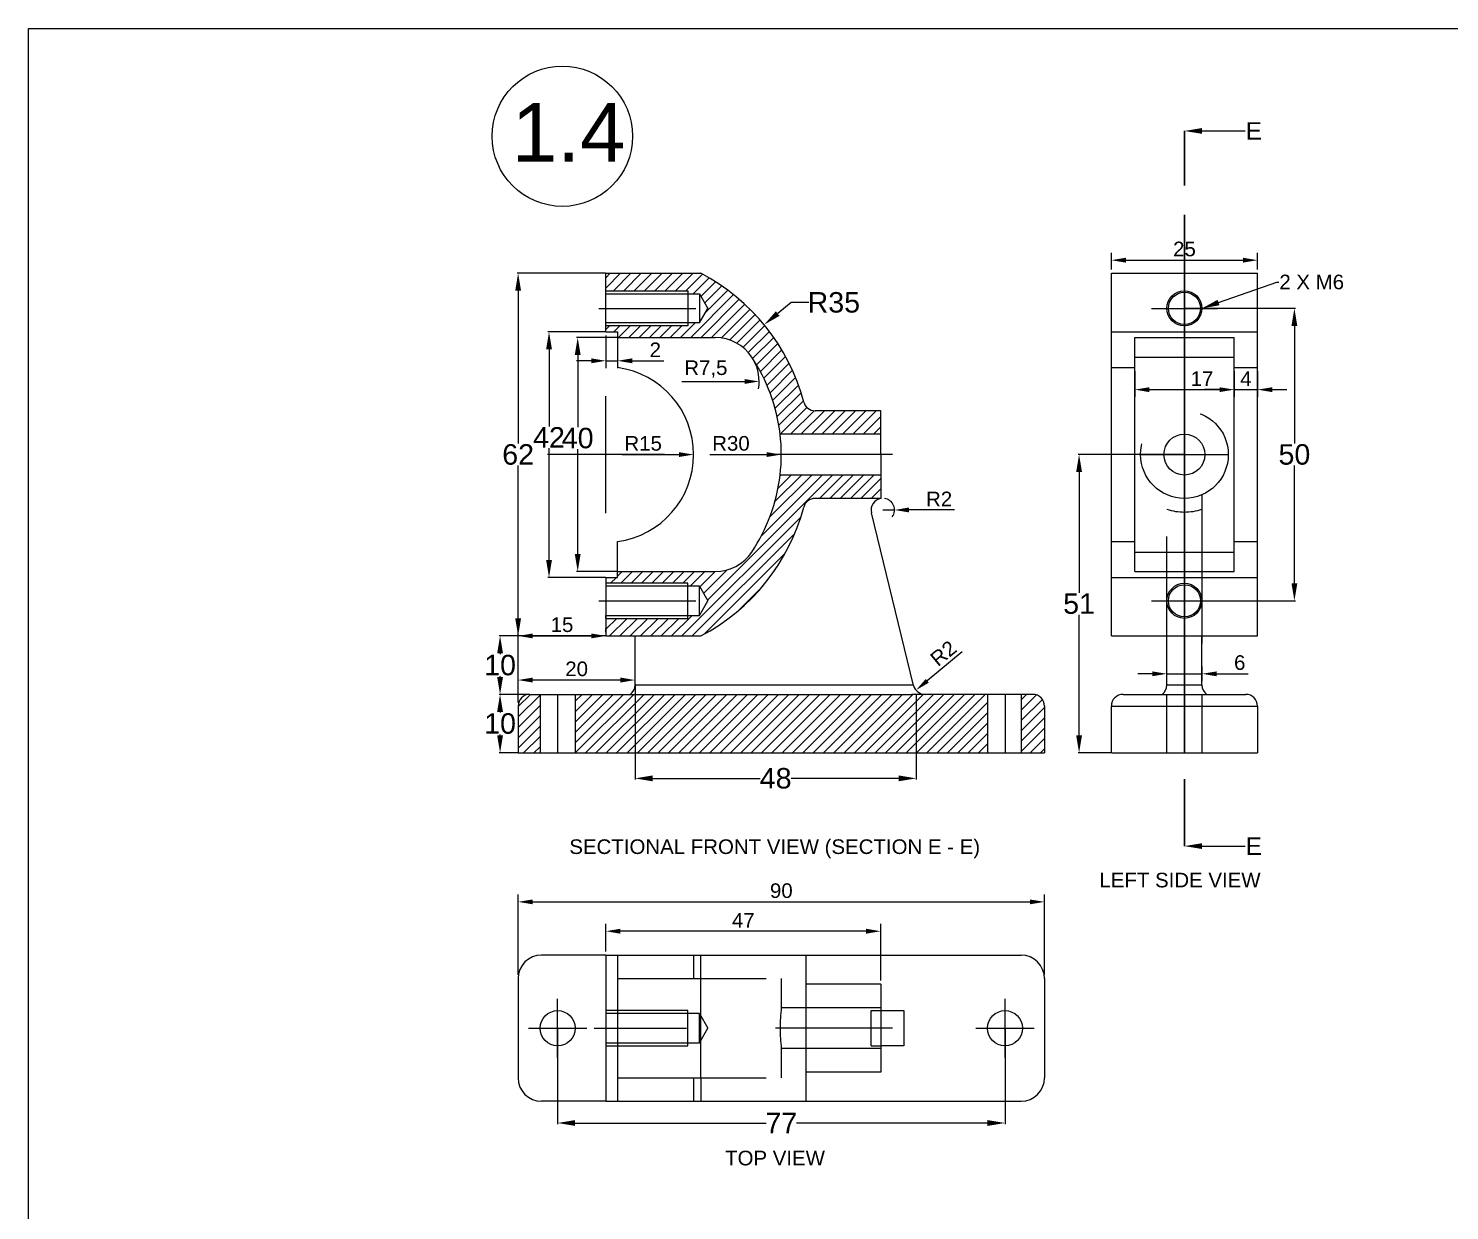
# Model space of a CAD drawing. Header units: inches. Extents: x 0 to 2841, y -1 to 568.
# Drawn here: x 579.6 to 822.6, y 202.1 to 404.2 of the extents above; entities that cross this region are included whole.
import ezdxf
from ezdxf import colors
from ezdxf.entities.mleader import LeaderData, LeaderLine
from ezdxf.math import Vec2, Vec3

# ---------------------------------------------------------------- set-up
doc = ezdxf.new("R2010")
doc.units = ezdxf.units.IN
doc.header["$LTSCALE"] = 8
doc.header["$MEASUREMENT"] = 0
for name, pattern in [('CENTER2', [28.575, 19.05, -3.175, 3.175, -3.175]), ('CENTERX2', [4, 2.5, -0.5, 0.5, -0.5]), ('HIDDEN2', [4.7625, 3.175, -1.5875])]:
    doc.linetypes.add(name, pattern=pattern)
doc.styles.get("Standard").update_dxf_attribs({"font": 'arial.ttf'})
doc.dimstyles.new('ISO-25', dxfattribs={"dimtxt": 2.5, "dimasz": 2.5, "dimexe": 1.25, "dimexo": 0.625, "dimtad": 1, "dimtxsty": 'Standard', "dimcen": 2.5, "dimclrd": 3, "dimclre": 3, "dimclrt": 3, "dimadec": 0, "dimazin": 0, "dimtfac": 1, "dimtmove": 0, "dimatfit": 3, "dimfxl": 1, "dimarcsym": 0})
doc.dimstyles.get("Standard").update_dxf_attribs({"dimtxt": 3.5, "dimasz": 3, "dimexe": 0.18, "dimexo": 0.0625, "dimgap": 0.09, "dimtad": 0, "dimtih": 1, "dimtoh": 1, "dimdec": 0, "dimzin": 0, "dimdsep": 46, "dimtxsty": 'Standard', "dimcen": 0.09, "dimclrd": 3, "dimclre": 3, "dimclrt": 3, "dimadec": 0, "dimazin": 0, "dimtfac": 1, "dimtdec": 0, "dimtofl": 0, "dimtmove": 0, "dimatfit": 3, "dimfxl": 1, "dimtolj": 1, "dimtzin": 0, "dimarcsym": 0})

# ---------------------------------------------------------------- blocks, each defined once
blk = doc.blocks.new('*D78')
at = {"color": 3, "lineweight": -2, "transparency": 16777216}
for p, q in [((663.36, 288.97), (663.36, 294.05)), ((683.36, 292.59), (683.36, 294.05)), ((680.86, 292.8), (665.86, 292.8))]:
    blk.add_line(p, q, dxfattribs=at)
at = {"color": 3, "transparency": 16777216}
for points in [[(665.86, 293.22), (665.86, 292.38), (663.36, 292.8)], [(680.86, 293.22), (680.86, 292.38), (683.36, 292.8)]]:
    blk.add_solid(points, dxfattribs=at)
at = {"layer": 'Defpoints', "color": 0, "transparency": 16777216}
for p in [(663.36, 292.8), (683.36, 291.96), (663.36, 288.35)]:
    blk.add_point(p, dxfattribs=at)
at = {"color": 3, "transparency": 16777216, "insert": (673.36, 294.7), "char_height": 2.5, "attachment_point": 5}
blk.add_mtext('20', dxfattribs=at)
blk = doc.blocks.new('*D79')
at = {"color": 3, "lineweight": -2, "transparency": 16777216}
for p, q in [((663.36, 288.97), (663.36, 301.6)), ((678.36, 300.97), (678.36, 301.6)), ((665.86, 300.35), (675.86, 300.35))]:
    blk.add_line(p, q, dxfattribs=at)
at = {"color": 3, "transparency": 16777216}
for points in [[(665.86, 300.76), (665.86, 299.93), (663.36, 300.35)], [(675.86, 300.76), (675.86, 299.93), (678.36, 300.35)]]:
    blk.add_solid(points, dxfattribs=at)
at = {"layer": 'Defpoints', "color": 0, "transparency": 16777216}
for p in [(678.36, 300.35), (678.36, 300.35), (663.36, 288.35)]:
    blk.add_point(p, dxfattribs=at)
at = {"color": 3, "transparency": 16777216, "insert": (670.86, 302.25), "char_height": 2.5, "attachment_point": 5}
blk.add_mtext('15', dxfattribs=at)
blk = doc.blocks.new('*D80')
at = {"color": 3, "lineweight": -2, "transparency": 16777216}
blk.add_line((739.29, 297.61), (733.32, 292.67), dxfattribs=at)
at = {"color": 3, "transparency": 16777216}
blk.add_solid([(733.05, 292.99), (733.58, 292.35), (731.39, 291.07)], dxfattribs=at)
at = {"layer": 'Defpoints', "color": 0, "transparency": 16777216}
for p in [(732.93, 292.35), (731.39, 291.07)]:
    blk.add_point(p, dxfattribs=at)
at = {"color": 3, "transparency": 16777216, "insert": (736.07, 297.38), "char_height": 2.5, "attachment_point": 5, "rotation": 39.5777}
blk.add_mtext('R2', dxfattribs=at)
blk = doc.blocks.new('*D81')
at = {"color": 3, "linetype": 'CENTERX2', "lineweight": -2, "transparency": 16777216}
blk.add_line((681.12, 331.35), (690.86, 331.35), dxfattribs=at)
at = {"color": 3, "linetype": 'CENTERX2', "transparency": 16777216}
blk.add_solid([(690.86, 331.76), (690.86, 330.93), (693.36, 331.35)], dxfattribs=at)
at = {"layer": 'Defpoints', "color": 0, "linetype": 'CENTERX2', "transparency": 16777216}
for p in [(678.36, 331.35), (693.36, 331.35)]:
    blk.add_point(p, dxfattribs=at)
at = {"color": 3, "linetype": 'CENTERX2', "transparency": 16777216, "insert": (684.74, 333.25), "char_height": 2.5, "attachment_point": 5}
blk.add_mtext('R15', dxfattribs=at)
blk = doc.blocks.new('*D82')
at = {"color": 3, "linetype": 'CENTERX2', "lineweight": -2, "transparency": 16777216}
blk.add_line((696.15, 331.35), (705.86, 331.35), dxfattribs=at)
at = {"color": 3, "linetype": 'CENTERX2', "transparency": 16777216}
blk.add_solid([(705.86, 331.76), (705.86, 330.93), (708.36, 331.35)], dxfattribs=at)
at = {"layer": 'Defpoints', "color": 0, "linetype": 'CENTERX2', "transparency": 16777216}
for p in [(678.36, 331.35), (708.36, 331.35)]:
    blk.add_point(p, dxfattribs=at)
at = {"color": 3, "linetype": 'CENTERX2', "transparency": 16777216, "insert": (699.75, 333.25), "char_height": 2.5, "attachment_point": 5}
blk.add_mtext('R30', dxfattribs=at)
blk = doc.blocks.new('*D83')
at = {"color": 3, "lineweight": -2, "transparency": 16777216}
blk.add_line((691.36, 343.85), (702.07, 343.85), dxfattribs=at)
blk.add_arc((697.07, 343.85), 7.5, 350.4507, 28.9743, dxfattribs=at)
at = {"color": 3, "transparency": 16777216}
blk.add_solid([(702.07, 344.26), (702.07, 343.43), (704.57, 343.85)], dxfattribs=at)
at = {"layer": 'Defpoints', "color": 0, "transparency": 16777216}
for p in [(697.07, 343.85), (704.57, 343.85)]:
    blk.add_point(p, dxfattribs=at)
at = {"color": 3, "transparency": 16777216, "insert": (695.46, 345.97), "char_height": 2.5, "attachment_point": 5}
blk.add_mtext('R7,5', dxfattribs=at)
blk = doc.blocks.new('*D84')
at = {"color": 3, "lineweight": -2, "transparency": 16777216}
for p, q in [((678.36, 351.72), (678.36, 346.13)), ((680.36, 351.72), (680.36, 346.13)), ((675.86, 347.38), (673.36, 347.38)), ((678.36, 347.38), (680.36, 347.38)), ((682.86, 347.38), (688.27, 347.38))]:
    blk.add_line(p, q, dxfattribs=at)
at = {"color": 3, "transparency": 16777216}
for points in [[(675.86, 347.8), (675.86, 346.96), (678.36, 347.38)], [(682.86, 347.8), (682.86, 346.96), (680.36, 347.38)]]:
    blk.add_solid(points, dxfattribs=at)
at = {"layer": 'Defpoints', "color": 0, "transparency": 16777216}
for p in [(678.36, 352.35), (680.36, 352.35), (680.36, 347.38)]:
    blk.add_point(p, dxfattribs=at)
at = {"color": 3, "transparency": 16777216, "insert": (686.81, 349.26), "char_height": 2.5, "attachment_point": 5}
blk.add_mtext('2', dxfattribs=at)
blk = doc.blocks.new('*D85')
at = {"color": 3, "lineweight": -2, "transparency": 16777216}
for p, q in [((725.71, 321.88), (727.71, 321.88)), ((737.97, 321.88), (730.21, 321.88))]:
    blk.add_line(p, q, dxfattribs=at)
blk.add_arc((725.71, 321.88), 2, 324.1714, 82.001, dxfattribs=at)
at = {"color": 3, "transparency": 16777216}
blk.add_solid([(730.21, 322.3), (730.21, 321.46), (727.71, 321.88)], dxfattribs=at)
at = {"layer": 'Defpoints', "color": 0, "transparency": 16777216}
for p in [(725.71, 321.88), (727.71, 321.88)]:
    blk.add_point(p, dxfattribs=at)
at = {"color": 3, "transparency": 16777216, "insert": (735.34, 323.76), "char_height": 2.5, "attachment_point": 5}
blk.add_mtext('R2', dxfattribs=at)
blk = doc.blocks.new('*D86')
at = {"color": 3, "lineweight": -2, "transparency": 16777216}
for p, q in [((678.36, 246.41), (678.36, 251.11)), ((725.36, 241.41), (725.36, 251.11)), ((722.86, 249.86), (680.86, 249.86))]:
    blk.add_line(p, q, dxfattribs=at)
at = {"color": 3, "transparency": 16777216}
for points in [[(680.86, 250.28), (680.86, 249.44), (678.36, 249.86)], [(722.86, 250.28), (722.86, 249.44), (725.36, 249.86)]]:
    blk.add_solid(points, dxfattribs=at)
at = {"layer": 'Defpoints', "color": 0, "transparency": 16777216}
for p in [(678.36, 249.86), (678.36, 245.78), (725.36, 240.78)]:
    blk.add_point(p, dxfattribs=at)
at = {"color": 3, "transparency": 16777216, "insert": (701.86, 251.73), "char_height": 2.5, "attachment_point": 5}
blk.add_mtext('47', dxfattribs=at)
blk = doc.blocks.new('*D87')
at = {"color": 3, "lineweight": -2, "transparency": 16777216}
for p, q in [((663.36, 242.41), (663.36, 256.13)), ((753.36, 242.41), (753.36, 256.13)), ((665.86, 254.88), (750.86, 254.88))]:
    blk.add_line(p, q, dxfattribs=at)
at = {"color": 3, "transparency": 16777216}
for points in [[(665.86, 255.29), (665.86, 254.46), (663.36, 254.88)], [(750.86, 255.29), (750.86, 254.46), (753.36, 254.88)]]:
    blk.add_solid(points, dxfattribs=at)
at = {"layer": 'Defpoints', "color": 0, "transparency": 16777216}
for p in [(753.36, 254.88), (663.36, 241.78), (753.36, 241.78)]:
    blk.add_point(p, dxfattribs=at)
at = {"color": 3, "transparency": 16777216, "insert": (708.36, 256.78), "char_height": 2.5, "attachment_point": 5}
blk.add_mtext('90', dxfattribs=at)
blk = doc.blocks.new('*D88')
at = {"color": 3, "lineweight": -2, "transparency": 16777216}
for p, q in [((764.79, 362.97), (764.79, 365.83)), ((767.29, 364.58), (787.29, 364.58)), ((789.79, 362.97), (789.79, 365.83))]:
    blk.add_line(p, q, dxfattribs=at)
at = {"color": 3, "transparency": 16777216}
for points in [[(767.29, 365), (767.29, 364.16), (764.79, 364.58)], [(787.29, 365), (787.29, 364.16), (789.79, 364.58)]]:
    blk.add_solid(points, dxfattribs=at)
at = {"layer": 'Defpoints', "color": 0, "transparency": 16777216}
for p in [(789.79, 364.58), (764.79, 362.35), (789.79, 362.35)]:
    blk.add_point(p, dxfattribs=at)
at = {"color": 3, "transparency": 16777216, "insert": (777.29, 366.48), "char_height": 2.5, "attachment_point": 5}
blk.add_mtext('25', dxfattribs=at)
blk = doc.blocks.new('*D89')
at = {"color": 3, "lineweight": -2, "transparency": 16777216}
for p, q in [((774.29, 292.59), (774.29, 295.12)), ((780.29, 292.59), (780.29, 295.12)), ((771.79, 293.87), (769.29, 293.87)), ((774.29, 293.87), (780.29, 293.87)), ((782.79, 293.87), (788.19, 293.87))]:
    blk.add_line(p, q, dxfattribs=at)
at = {"color": 3, "transparency": 16777216}
for points in [[(771.79, 294.28), (771.79, 293.45), (774.29, 293.87)], [(782.79, 294.28), (782.79, 293.45), (780.29, 293.87)]]:
    blk.add_solid(points, dxfattribs=at)
at = {"layer": 'Defpoints', "color": 0, "transparency": 16777216}
for p in [(774.29, 291.96), (780.29, 293.87), (780.29, 291.96)]:
    blk.add_point(p, dxfattribs=at)
at = {"color": 3, "transparency": 16777216, "insert": (786.74, 295.77), "char_height": 2.5, "attachment_point": 5}
blk.add_mtext('6', dxfattribs=at)
blk = doc.blocks.new('*D76')
at = {"color": 3, "lineweight": -2, "transparency": 16777216}
for p, q in [((768.79, 345.59), (768.79, 341.2)), ((785.79, 343.07), (785.79, 343.7)), ((771.29, 342.45), (783.29, 342.45))]:
    blk.add_line(p, q, dxfattribs=at)
at = {"color": 3, "transparency": 16777216}
for points in [[(771.29, 342.86), (771.29, 342.03), (768.79, 342.45)], [(783.29, 342.86), (783.29, 342.03), (785.79, 342.45)]]:
    blk.add_solid(points, dxfattribs=at)
at = {"layer": 'Defpoints', "color": 0, "transparency": 16777216}
for p in [(768.79, 346.21), (785.79, 342.45), (785.79, 342.45)]:
    blk.add_point(p, dxfattribs=at)
at = {"color": 3, "transparency": 16777216, "insert": (780.29, 344.33), "char_height": 2.5, "attachment_point": 5}
blk.add_mtext('17', dxfattribs=at)
blk = doc.blocks.new('*D90')
at = {"color": 3, "lineweight": -2, "transparency": 16777216}
for p, q in [((785.79, 345.59), (785.79, 341.2)), ((789.79, 345.59), (789.79, 341.2)), ((783.29, 342.45), (780.79, 342.45)), ((785.79, 342.45), (789.79, 342.45)), ((792.29, 342.45), (794.79, 342.45))]:
    blk.add_line(p, q, dxfattribs=at)
at = {"color": 3, "transparency": 16777216}
for points in [[(783.29, 342.86), (783.29, 342.03), (785.79, 342.45)], [(792.29, 342.86), (792.29, 342.03), (789.79, 342.45)]]:
    blk.add_solid(points, dxfattribs=at)
at = {"layer": 'Defpoints', "color": 0, "transparency": 16777216}
for p in [(785.79, 346.21), (789.79, 346.21), (789.79, 342.45)]:
    blk.add_point(p, dxfattribs=at)
at = {"color": 3, "transparency": 16777216, "insert": (787.79, 344.32), "char_height": 2.5, "attachment_point": 5}
blk.add_mtext('4', dxfattribs=at)
blk = doc.blocks.new('*D99')
at = {"color": 3, "linetype": 'Continuous', "lineweight": -2, "transparency": 16777216}
for p, q in [((683.36, 291.9), (683.36, 275.81)), ((731.41, 290.29), (731.41, 275.81)), ((686.36, 275.99), (704.72, 275.99)), ((728.41, 275.99), (710.06, 275.99))]:
    blk.add_line(p, q, dxfattribs=at)
at = {"color": 3, "linetype": 'Continuous', "transparency": 16777216}
for points in [[(686.36, 276.49), (686.36, 275.49), (683.36, 275.99)], [(728.41, 276.49), (728.41, 275.49), (731.41, 275.99)]]:
    blk.add_solid(points, dxfattribs=at)
at = {"layer": 'Defpoints', "color": 0, "linetype": 'Continuous', "transparency": 16777216}
for p in [(683.36, 291.96), (731.41, 290.35), (731.41, 275.99)]:
    blk.add_point(p, dxfattribs=at)
at = {"color": 3, "linetype": 'Continuous', "transparency": 16777216, "insert": (707.39, 275.99), "char_height": 3.5, "attachment_point": 5}
blk.add_mtext('\\A1;48', dxfattribs=at)
blk = doc.blocks.new('*D116')
at = {"color": 3, "linetype": 'Continuous', "lineweight": -2, "transparency": 16777216}
for p, q in [((670.11, 233.22), (670.11, 216.89)), ((746.61, 233.22), (746.61, 216.89)), ((673.11, 217.07), (705.78, 217.07)), ((743.61, 217.07), (710.94, 217.07))]:
    blk.add_line(p, q, dxfattribs=at)
at = {"color": 3, "linetype": 'Continuous', "transparency": 16777216}
for points in [[(673.11, 217.57), (673.11, 216.57), (670.11, 217.07)], [(743.61, 217.57), (743.61, 216.57), (746.61, 217.07)]]:
    blk.add_solid(points, dxfattribs=at)
at = {"layer": 'Defpoints', "color": 0, "linetype": 'Continuous', "transparency": 16777216}
for p in [(670.11, 233.28), (746.61, 233.28), (746.61, 217.07)]:
    blk.add_point(p, dxfattribs=at)
at = {"color": 3, "linetype": 'Continuous', "transparency": 16777216, "insert": (708.36, 217.07), "char_height": 3.5, "attachment_point": 5}
blk.add_mtext('\\A1;77', dxfattribs=at)
blk = doc.blocks.new('*D122')
at = {"color": 3, "linetype": 'Continuous', "lineweight": -2, "transparency": 16777216}
for p, q in [((678.3, 362.35), (663.18, 362.35)), ((663.36, 359.35), (663.36, 333.23)), ((663.36, 303.35), (663.36, 329.47)), ((678.3, 300.35), (663.18, 300.35))]:
    blk.add_line(p, q, dxfattribs=at)
at = {"color": 3, "linetype": 'Continuous', "transparency": 16777216}
for points in [[(662.86, 359.35), (663.86, 359.35), (663.36, 362.35)], [(662.86, 303.35), (663.86, 303.35), (663.36, 300.35)]]:
    blk.add_solid(points, dxfattribs=at)
at = {"layer": 'Defpoints', "color": 0, "linetype": 'Continuous', "transparency": 16777216}
for p in [(678.36, 362.35), (663.36, 300.35), (678.36, 300.35)]:
    blk.add_point(p, dxfattribs=at)
at = {"color": 3, "linetype": 'Continuous', "transparency": 16777216, "insert": (663.36, 331.35), "char_height": 3.5, "attachment_point": 5}
blk.add_mtext('\\A1;62', dxfattribs=at)
blk = doc.blocks.new('*D123')
at = {"color": 3, "linetype": 'Continuous', "lineweight": -2, "transparency": 16777216}
for p, q in [((678.3, 352.35), (668.46, 352.35)), ((668.64, 349.35), (668.64, 336.14)), ((668.64, 313.35), (668.64, 332.45)), ((678.3, 310.35), (668.46, 310.35))]:
    blk.add_line(p, q, dxfattribs=at)
at = {"color": 3, "linetype": 'Continuous', "transparency": 16777216}
for points in [[(668.14, 349.35), (669.14, 349.35), (668.64, 352.35)], [(668.14, 313.35), (669.14, 313.35), (668.64, 310.35)]]:
    blk.add_solid(points, dxfattribs=at)
at = {"layer": 'Defpoints', "color": 0, "linetype": 'Continuous', "transparency": 16777216}
for p in [(678.36, 352.35), (668.64, 310.35), (678.36, 310.35)]:
    blk.add_point(p, dxfattribs=at)
at = {"color": 3, "linetype": 'Continuous', "transparency": 16777216, "insert": (668.64, 334.29), "char_height": 3.5, "attachment_point": 5}
blk.add_mtext('\\A1;42', dxfattribs=at)
blk = doc.blocks.new('*D124')
at = {"color": 3, "linetype": 'Continuous', "lineweight": -2, "transparency": 16777216}
for p, q in [((680.3, 351.35), (673.36, 351.35)), ((673.54, 348.35), (673.54, 336.03)), ((673.54, 314.35), (673.54, 332.28)), ((680.3, 311.35), (673.36, 311.35))]:
    blk.add_line(p, q, dxfattribs=at)
at = {"color": 3, "linetype": 'Continuous', "transparency": 16777216}
for points in [[(673.04, 348.35), (674.04, 348.35), (673.54, 351.35)], [(673.04, 314.35), (674.04, 314.35), (673.54, 311.35)]]:
    blk.add_solid(points, dxfattribs=at)
at = {"layer": 'Defpoints', "color": 0, "linetype": 'Continuous', "transparency": 16777216}
for p in [(673.54, 351.35), (680.36, 351.35), (680.36, 311.35)]:
    blk.add_point(p, dxfattribs=at)
at = {"color": 3, "linetype": 'Continuous', "transparency": 16777216, "insert": (673.54, 334.15), "char_height": 3.5, "attachment_point": 5}
blk.add_mtext('\\A1;40', dxfattribs=at)
blk = doc.blocks.new('*D125')
at = {"color": 3, "linetype": 'CENTERX2', "lineweight": -2, "transparency": 16777216}
for p, q in [((710.06, 357.35), (707.74, 355.45)), ((713.06, 357.35), (710.06, 357.35)), ((678.27, 331.35), (678.45, 331.35)), ((678.36, 331.26), (678.36, 331.44))]:
    blk.add_line(p, q, dxfattribs=at)
at = {"color": 3, "linetype": 'CENTERX2', "transparency": 16777216}
blk.add_solid([(707.42, 355.84), (708.06, 355.06), (705.42, 353.55)], dxfattribs=at)
at = {"layer": 'Defpoints', "color": 0, "linetype": 'CENTERX2', "transparency": 16777216}
for p in [(705.42, 353.55), (678.36, 331.35)]:
    blk.add_point(p, dxfattribs=at)
at = {"color": 3, "linetype": 'CENTERX2', "transparency": 16777216, "insert": (717.34, 357.35), "char_height": 3.5, "attachment_point": 5}
blk.add_mtext('\\A1;R35', dxfattribs=at)
blk = doc.blocks.new('*D126')
at = {"color": 3, "linetype": 'Continuous', "lineweight": -2, "transparency": 16777216}
for p, q in [((665.3, 290.35), (660.09, 290.35)), ((660.27, 287.35), (660.27, 287.23)), ((660.27, 283.35), (660.27, 283.47)), ((663.3, 280.35), (660.09, 280.35))]:
    blk.add_line(p, q, dxfattribs=at)
at = {"color": 3, "linetype": 'Continuous', "transparency": 16777216}
for points in [[(659.77, 287.35), (660.77, 287.35), (660.27, 290.35)], [(659.77, 283.35), (660.77, 283.35), (660.27, 280.35)]]:
    blk.add_solid(points, dxfattribs=at)
at = {"layer": 'Defpoints', "color": 0, "linetype": 'Continuous', "transparency": 16777216}
for p in [(660.27, 290.35), (665.36, 290.35), (663.36, 280.35)]:
    blk.add_point(p, dxfattribs=at)
at = {"color": 3, "linetype": 'Continuous', "transparency": 16777216, "insert": (660.27, 285.35), "char_height": 3.5, "attachment_point": 5}
blk.add_mtext('\\A1;10', dxfattribs=at)
blk = doc.blocks.new('*D127')
at = {"color": 3, "linetype": 'Continuous', "lineweight": -2, "transparency": 16777216}
for p, q in [((678.3, 300.35), (660.09, 300.35)), ((660.27, 297.35), (660.27, 297.22)), ((660.27, 293.34), (660.27, 293.47)), ((665.11, 290.34), (660.09, 290.34))]:
    blk.add_line(p, q, dxfattribs=at)
at = {"color": 3, "linetype": 'Continuous', "transparency": 16777216}
for points in [[(659.77, 297.35), (660.77, 297.35), (660.27, 300.35)], [(659.77, 293.34), (660.77, 293.34), (660.27, 290.34)]]:
    blk.add_solid(points, dxfattribs=at)
at = {"layer": 'Defpoints', "color": 0, "linetype": 'Continuous', "transparency": 16777216}
for p in [(660.27, 300.35), (678.36, 300.35), (665.18, 290.34)]:
    blk.add_point(p, dxfattribs=at)
at = {"color": 3, "linetype": 'Continuous', "transparency": 16777216, "insert": (660.27, 295.34), "char_height": 3.5, "attachment_point": 5}
blk.add_mtext('\\A1;10', dxfattribs=at)
blk = doc.blocks.new('*D128')
at = {"color": 3, "linetype": 'Continuous', "lineweight": -2, "transparency": 16777216}
for p, q in [((777.22, 331.35), (759.09, 331.35)), ((759.27, 328.35), (759.27, 307.73)), ((759.27, 283.35), (759.27, 303.97)), ((764.72, 280.35), (759.09, 280.35))]:
    blk.add_line(p, q, dxfattribs=at)
at = {"color": 3, "linetype": 'Continuous', "transparency": 16777216}
for points in [[(758.77, 328.35), (759.77, 328.35), (759.27, 331.35)], [(758.77, 283.35), (759.77, 283.35), (759.27, 280.35)]]:
    blk.add_solid(points, dxfattribs=at)
at = {"layer": 'Defpoints', "color": 0, "linetype": 'Continuous', "transparency": 16777216}
for p in [(777.29, 331.35), (759.27, 280.35), (764.79, 280.35)]:
    blk.add_point(p, dxfattribs=at)
at = {"color": 3, "linetype": 'Continuous', "transparency": 16777216, "insert": (759.27, 305.85), "char_height": 3.5, "attachment_point": 5}
blk.add_mtext('\\A1;51', dxfattribs=at)
blk = doc.blocks.new('*D129')
at = {"color": 3, "linetype": 'Continuous', "lineweight": -2, "transparency": 16777216}
for p, q in [((777.35, 356.35), (796.27, 356.35)), ((796.09, 353.35), (796.09, 333.23)), ((796.09, 309.35), (796.09, 329.47)), ((777.35, 306.35), (796.27, 306.35))]:
    blk.add_line(p, q, dxfattribs=at)
at = {"color": 3, "linetype": 'Continuous', "transparency": 16777216}
for points in [[(795.59, 353.35), (796.59, 353.35), (796.09, 356.35)], [(795.59, 309.35), (796.59, 309.35), (796.09, 306.35)]]:
    blk.add_solid(points, dxfattribs=at)
at = {"layer": 'Defpoints', "color": 0, "linetype": 'Continuous', "transparency": 16777216}
for p in [(777.29, 356.35), (796.09, 356.35), (777.29, 306.35)]:
    blk.add_point(p, dxfattribs=at)
at = {"color": 3, "linetype": 'Continuous', "transparency": 16777216, "insert": (796.09, 331.35), "char_height": 3.5, "attachment_point": 5}
blk.add_mtext('\\A1;50', dxfattribs=at)

msp = doc.modelspace()

# ---------------------------------------------------------------- hatches: boundary and pattern name
at = {"linetype": 'Continuous'}
h = msp.add_hatch(dxfattribs=at)
h.set_pattern_fill('ANSI31', color=3, scale=10)
h.set_pattern_definition([(45, (1484.054, -593.4141), (-0.8838835, 0.8838835), [])])
h.paths.add_polyline_path([(743.61, 290.349), (730.658, 290.349), (682.539, 290.348), (673.11, 290.348), (673.11, 280.348), (743.61, 280.348)])
h.paths.add_polyline_path([(712.187, 322.362, -0.3400495), (714.12, 323.848), (725.36, 323.848), (725.36, 327.848), (708.156, 327.848, -0.1185756), (703.305, 314.682, -0.2504917), (697.069, 311.348), (680.36, 311.348), (680.36, 310.348), (678.36, 310.348), (678.36, 309.348), (692.36, 309.348), (692.36, 308.848), (694.36, 308.848), (695.804, 306.348), (694.36, 303.848), (692.36, 303.848), (692.36, 303.348), (678.36, 303.348), (678.36, 300.348), (694.609, 300.348, 0.2101035)])
h.paths.add_polyline_path([(712.187, 340.335, 0.2101035), (694.609, 362.348), (678.36, 362.348), (678.36, 359.348), (692.36, 359.348), (692.36, 358.848), (694.36, 358.848), (695.804, 356.348), (694.36, 353.848), (692.36, 353.848), (692.36, 353.348), (678.36, 353.348), (678.36, 352.348), (680.36, 352.348), (680.36, 351.348), (697.069, 351.348, -0.2504917), (703.305, 348.015, -0.1185756), (708.156, 334.848), (725.36, 334.848), (725.36, 338.848), (714.12, 338.848, -0.3400495)])
h.paths.add_polyline_path([(753.36, 288.348, 0.4142136), (751.36, 290.348), (749.36, 290.348), (749.36, 280.348), (753.36, 280.348)])
h.paths.add_polyline_path([(667.11, 290.348), (665.36, 290.348, 0.4142136), (663.36, 288.348), (663.36, 280.348), (667.11, 280.348)])

# ---------------------------------------------------------------- linework, layer by layer
at = {"color": 1, "lineweight": 30}
for p, q in [((777.287, 377.348), (777.287, 386.675)), ((777.287, 275.861), (777.287, 264.41))]:
    msp.add_line(p, q, dxfattribs=at)
at = {"color": 1, "linetype": 'CENTER2', "lineweight": 30}
msp.add_line((777.287, 280.348), (777.287, 372.348), dxfattribs=at)
for p, q in [((678.36, 362.348), (694.609, 362.348)), ((678.36, 352.348), (678.36, 362.348)), ((764.787, 362.348), (789.787, 362.348)), ((764.787, 300.348), (764.787, 362.348)), ((789.787, 300.348), (789.787, 362.348)), ((678.36, 359.348), (692.36, 359.348)), ((678.36, 358.848), (694.36, 358.848)), ((692.36, 359.348), (692.36, 353.348)), ((694.36, 358.848), (694.36, 353.848)), ((694.36, 358.848), (695.804, 356.348)), ((694.36, 353.848), (695.804, 356.348)), ((694.36, 353.848), (678.36, 353.848)), ((692.36, 353.348), (678.36, 353.348)), ((678.36, 352.348), (680.36, 352.348)), ((680.36, 352.348), (680.36, 346.214)), ((764.787, 352.348), (789.787, 352.348)), ((680.36, 351.348), (697.069, 351.348)), ((768.787, 311.348), (768.787, 351.348)), ((768.787, 351.348), (785.787, 351.348)), ((785.787, 311.348), (785.787, 351.348)), ((768.787, 348.015), (785.787, 348.015)), ((764.787, 346.214), (768.787, 346.214)), ((785.787, 346.214), (789.787, 346.214)), ((725.36, 338.848), (714.12, 338.848)), ((725.36, 331.348), (725.36, 338.848)), ((725.36, 334.848), (708.156, 334.848)), ((725.36, 331.348), (725.36, 323.848)), ((725.36, 327.848), (708.156, 327.848)), ((725.36, 323.848), (714.12, 323.848)), ((730.988, 291.874), (723.771, 321.405)), ((680.36, 310.348), (680.36, 316.482)), ((764.787, 316.482), (768.787, 316.482)), ((785.787, 316.482), (789.787, 316.482)), ((768.787, 314.682), (785.787, 314.682)), ((680.36, 311.348), (697.069, 311.348)), ((768.787, 311.348), (785.787, 311.348)), ((678.36, 310.348), (680.36, 310.348)), ((678.36, 310.348), (678.36, 300.348)), ((692.36, 309.348), (678.36, 309.348)), ((678.36, 309.348), (678.36, 309.098)), ((694.36, 308.848), (678.36, 308.848)), ((692.36, 303.348), (692.36, 309.348)), ((694.36, 303.848), (694.36, 308.848)), ((694.36, 308.848), (695.804, 306.348)), ((764.787, 310.348), (789.787, 310.348)), ((694.36, 303.848), (695.804, 306.348)), ((678.36, 303.348), (678.36, 303.848)), ((678.36, 303.848), (694.36, 303.848)), ((678.36, 303.348), (692.36, 303.348)), ((678.36, 300.348), (694.609, 300.348)), ((683.36, 291.964), (683.36, 300.348)), ((764.787, 300.348), (789.787, 300.348)), ((774.287, 291.964), (774.287, 300.348)), ((780.287, 291.964), (780.287, 300.348)), ((683.36, 291.964), (730.966, 291.964)), ((774.287, 291.964), (780.287, 291.964)), ((665.36, 290.348), (682.539, 290.348)), ((667.11, 290.348), (667.11, 280.348)), ((673.11, 290.348), (673.11, 280.348)), ((682.539, 290.348), (730.655, 290.348)), ((751.363, 290.349), (730.658, 290.349)), ((743.61, 290.348), (743.61, 280.348)), ((749.36, 290.348), (749.36, 280.348)), ((766.787, 290.348), (787.787, 290.348)), ((663.36, 288.348), (663.36, 280.348)), ((753.36, 288.348), (753.36, 280.348)), ((764.787, 280.348), (764.787, 288.348)), ((764.787, 288.348), (789.787, 288.348)), ((789.787, 288.348), (789.787, 280.348)), ((663.36, 280.348), (753.36, 280.348)), ((683.36, 280.348), (731.36, 280.348)), ((764.787, 280.348), (789.787, 280.348)), ((678.36, 245.782), (667.36, 245.782)), ((678.36, 245.782), (678.36, 220.782)), ((678.36, 245.782), (725.36, 245.782)), ((694.609, 241.782), (694.609, 245.782)), ((712.547, 245.782), (712.547, 220.782)), ((725.36, 245.782), (749.36, 245.782)), ((663.36, 241.782), (663.36, 224.782)), ((694.609, 224.782), (694.609, 241.782)), ((725.36, 240.782), (712.547, 240.782)), ((725.36, 240.782), (725.36, 225.782)), ((753.36, 241.782), (753.36, 224.782)), ((725.36, 236.282), (729.329, 236.282)), ((729.329, 236.282), (729.329, 230.282)), ((729.329, 230.282), (725.36, 230.282)), ((694.609, 224.782), (694.609, 220.782)), ((725.36, 225.782), (712.547, 225.782)), ((678.36, 220.782), (667.36, 220.782)), ((678.36, 220.782), (725.36, 220.782)), ((725.36, 220.782), (749.36, 220.782))]:
    msp.add_line(p, q)
at = {"linetype": 'CENTER2'}
for p, q in [((777.287, 350.723), (777.287, 361.973)), ((777.287, 323.848), (777.287, 338.848)), ((777.287, 300.723), (777.287, 311.973)), ((777.287, 293.348), (777.287, 280.348))]:
    msp.add_line(p, q, dxfattribs=at)
at = {"linetype": 'CENTERX2'}
for p, q in [((677.149, 356.348), (693.746, 356.348)), ((771.662, 356.348), (782.912, 356.348)), ((678.36, 321.348), (678.36, 341.348)), ((688.36, 331.348), (668.36, 331.348)), ((727.36, 331.348), (706.36, 331.348)), ((769.787, 331.348), (784.787, 331.348)), ((677.149, 306.348), (693.746, 306.348)), ((771.662, 306.348), (782.912, 306.348)), ((670.11, 290.348), (670.11, 280.348)), ((746.61, 290.348), (746.61, 280.348)), ((670.11, 228.282), (670.11, 238.282)), ((746.61, 228.282), (746.61, 238.282)), ((665.11, 233.282), (675.11, 233.282)), ((676.36, 233.282), (692.172, 233.282)), ((727.36, 233.282), (706.36, 233.282)), ((741.61, 233.282), (751.61, 233.282))]:
    msp.add_line(p, q, dxfattribs=at)
at = {"linetype": 'HIDDEN2'}
for p, q in [((774.287, 291.964), (774.287, 324.474)), ((780.287, 324.474), (780.287, 291.964)), ((774.287, 280.348), (774.287, 290.348)), ((780.287, 290.348), (780.287, 280.348)), ((680.36, 245.782), (680.36, 220.782)), ((693.36, 245.782), (693.36, 241.782)), ((680.36, 241.782), (708.36, 241.782)), ((708.36, 241.782), (708.36, 236.782)), ((692.36, 236.282), (678.36, 236.282)), ((694.36, 235.782), (678.36, 235.782)), ((692.36, 230.282), (692.36, 236.282)), ((694.36, 230.782), (694.36, 235.782)), ((694.36, 235.782), (695.804, 233.282)), ((725.36, 236.782), (708.36, 236.782)), ((723.713, 236.282), (725.36, 236.282)), ((723.713, 230.282), (723.713, 236.282)), ((694.36, 230.782), (695.804, 233.282)), ((678.36, 230.782), (694.36, 230.782)), ((678.36, 230.282), (692.36, 230.282)), ((725.36, 229.782), (708.36, 229.782)), ((708.36, 229.782), (708.36, 224.782)), ((723.713, 230.282), (725.36, 230.282)), ((680.36, 224.782), (708.36, 224.782)), ((693.36, 224.782), (693.36, 220.782))]:
    msp.add_line(p, q, dxfattribs=at)
at = {"linetype": 'Continuous'}
msp.add_lwpolyline([(579.625, 404.203), (1148.25, 404.203), (1148.25, 0), (579.625, 0)], close=True, dxfattribs=at)
msp.add_circle((670.916, 385.773), 12, dxfattribs=at)
for centre, radius in [((777.287, 356.348), 3), ((777.287, 356.348), 2.75), ((777.287, 331.348), 3.5), ((777.287, 306.348), 3), ((777.287, 306.348), 2.75), ((670.11, 233.282), 3), ((746.61, 233.282), 3)]:
    msp.add_circle(centre, radius)
at = {"linetype": 'HIDDEN2'}
msp.add_circle((777.287, 331.348), 7.5, dxfattribs=at)
for centre, radius, start, end in [((678.36, 331.348), 35, 14.87771, 62.33955), ((697.069, 343.848), 7.5, 33.74899, 90), ((678.36, 331.348), 30, 6.69977, 33.74899), ((678.36, 331.348), 15, 277.66226, 82.33774), ((714.12, 340.848), 2, 194.87771, 270), ((678.36, 331.348), 30, 353.30023, 6.69977), ((678.36, 331.348), 30, 326.25101, 353.30023), ((714.12, 321.848), 2, 90, 165.12229), ((725.712, 321.88), 1.999, 99.91528, 193.76339), ((678.36, 331.348), 35, 297.66045, 345.12229), ((697.069, 318.848), 7.5, 270, 326.25101), ((681.36, 291.964), 2, 306.09537, 0), ((732.93, 292.349), 2, 193.73266, 270), ((772.287, 291.964), 2, 306.09537, 0), ((782.287, 291.964), 2, 180, 233.90463), ((665.36, 288.348), 2, 90, 180), ((751.36, 288.348), 2, 0, 90), ((766.787, 288.348), 2, 90, 180), ((787.787, 288.348), 2, 0, 90), ((667.36, 241.782), 4, 90, 180), ((749.36, 241.782), 4, 0, 90), ((667.36, 224.782), 4, 180, 270), ((749.36, 224.782), 4, 270, 0)]:
    msp.add_arc(centre, radius, start, end)
for centre, radius, start, end in [((777.287, 331.348), 9.821, 252.21425, 287.78575), ((738.156, 233.282), 30, 173.30023, 186.69977)]:
    msp.add_arc(centre, radius, start, end, dxfattribs=at)

# ---------------------------------------------------------------- texts
at = {"attachment_point": 1}
for s, width, heights, insert, char_height in [('1.4', 25.87837, [0], (662.281, 391.427), 10), ('{\\C3;SECTIONAL FRONT VIEW (SECTION E - E)}', 73.25313, [3.32], (672.114, 265.564), 2.5), ('{\\C3;LEFT SIDE VIEW}', 34.5331, [0], (762.754, 259.854), 2.5), ('{\\C3;TOP VIEW}', 19.99625, [0], (698.746, 212.332), 2.5)]:
    msp.add_mtext_dynamic_manual_height_columns(s, width=width, gutter_width=12.5, heights=heights, dxfattribs=dict(at, insert=insert, char_height=char_height))

# ---------------------------------------------------------------- dimensions: what is measured, and where the dimension line sits
for base, p1, p2, picture, middle in [((789.787, 364.58), (764.787, 362.348), (789.787, 362.348), '*D88', (777.287, 366.481)), ((789.787, 342.446), (785.787, 346.214), (789.787, 346.214), '*D90', (787.787, 344.321)), ((678.36, 300.348), (663.36, 288.348), (678.36, 300.348), '*D79', (670.86, 302.25)), ((663.36, 292.799), (683.36, 291.964), (663.36, 288.348), '*D78', (673.36, 294.701)), ((753.36, 254.875), (663.36, 241.782), (753.36, 241.782), '*D87', (708.36, 256.777)), ((678.36, 249.859), (725.36, 240.782), (678.36, 245.782), '*D86', (701.86, 251.734))]:
    dim = msp.add_linear_dim(base=base, p1=p1, p2=p2, dimstyle='ISO-25')
    dim.commit()
    dim.dimension.update_dxf_attribs({"geometry": picture, "text_midpoint": middle})
at = {"linetype": 'Continuous'}
for base, p1, p2, picture, middle in [((663.36, 300.348), (678.36, 362.348), (678.36, 300.348), '*D122', (663.36, 331.348)), ((796.089, 356.348), (777.287, 306.348), (777.287, 356.348), '*D129', (796.089, 331.348)), ((759.274, 280.348), (777.287, 331.348), (764.787, 280.348), '*D128', (759.274, 305.848)), ((660.274, 300.348), (665.176, 290.34), (678.36, 300.348), '*D127', (660.274, 295.344)), ((660.274, 290.348), (663.36, 280.348), (665.36, 290.348), '*D126', (660.274, 285.348))]:
    dim = msp.add_linear_dim(base=base, p1=p1, p2=p2, angle=90, dimstyle='Standard', dxfattribs=at)
    dim.commit()
    dim.dimension.update_dxf_attribs({"geometry": picture, "text_midpoint": middle})
at = {"linetype": 'CENTERX2'}
dim = msp.add_radius_dim(center=(678.36, 331.348), mpoint=(705.419, 353.549), dimstyle='Standard', dxfattribs=at)
dim.commit()
dim.dimension.update_dxf_attribs({"geometry": '*D125', "text_midpoint": (717.342, 357.354)})
at = {"linetype": 'Continuous'}
for base, p1, p2, picture, middle in [((668.636, 310.348), (678.36, 352.348), (678.36, 310.348), '*D123', (668.636, 334.295)), ((673.536, 351.348), (680.36, 311.348), (680.36, 351.348), '*D124', (673.536, 334.153))]:
    dim = msp.add_linear_dim(base=base, p1=p1, p2=p2, angle=90, dimstyle='Standard', dxfattribs=at)
    dim.commit()
    dim.dimension.update_dxf_attribs({"geometry": picture, "text_midpoint": middle, "dimtype": 160})
for base, p1, p2, picture, middle in [((680.36, 347.379), (678.36, 352.348), (680.36, 352.348), '*D84', (686.813, 347.379)), ((780.287, 293.866), (774.287, 291.964), (780.287, 291.964), '*D89', (786.738, 293.866))]:
    dim = msp.add_linear_dim(base=base, p1=p1, p2=p2, dimstyle='ISO-25')
    dim.commit()
    dim.dimension.update_dxf_attribs({"geometry": picture, "text_midpoint": middle, "dimtype": 160})
for center, mpoint, picture, middle in [((697.069, 343.848), (704.569, 343.848), '*D83', (695.462, 343.848)), ((732.93, 292.349), (731.389, 291.075), '*D80', (737.268, 295.935))]:
    dim = msp.add_radius_dim(center=center, mpoint=mpoint, dimstyle='ISO-25')
    dim.commit()
    dim.dimension.update_dxf_attribs({"geometry": picture, "text_midpoint": middle, "dimtype": 164})
dim = msp.add_linear_dim(base=(785.787, 342.446), p1=(768.787, 346.214), p2=(785.787, 342.446), angle=180, dimstyle='ISO-25')
dim.commit()
dim.dimension.update_dxf_attribs({"geometry": '*D76', "text_midpoint": (780.288, 342.446), "dimtype": 160})
at = {"linetype": 'CENTERX2'}
for mpoint, picture, middle in [((708.36, 331.348), '*D82', (699.753, 331.348)), ((693.36, 331.348), '*D81', (684.739, 331.348))]:
    dim = msp.add_radius_dim(center=(678.36, 331.348), mpoint=mpoint, dimstyle='ISO-25', dxfattribs=at)
    dim.commit()
    dim.dimension.update_dxf_attribs({"geometry": picture, "text_midpoint": middle, "dimtype": 164})
dim = msp.add_radius_dim(center=(725.712, 321.88), mpoint=(727.711, 321.88), dimstyle='ISO-25')
dim.commit()
dim.dimension.update_dxf_attribs({"geometry": '*D85', "text_midpoint": (735.339, 323.761)})
at = {"linetype": 'Continuous'}
for base, p1, p2, picture, middle in [((731.412, 275.987), (683.36, 291.964), (731.412, 290.349), '*D99', (707.386, 275.987)), ((746.610452989, 217.065474094), (670.110452989, 233.281844373), (746.610452989, 233.281844373), '*D116', (708.360452989, 217.065474094))]:
    dim = msp.add_linear_dim(base=base, p1=p1, p2=p2, dimstyle='Standard', dxfattribs=at)
    dim.commit()
    dim.dimension.update_dxf_attribs({"geometry": picture, "text_midpoint": middle})

# ---------------------------------------------------------------- leaders
at = {"color": 1, "lineweight": 30}
ml = msp.add_multileader_mtext('Standard', dxfattribs=at)
ml.set_content('E', color=3)
ml.set_leader_properties(color=3)
ml.build(insert=Vec2(0, 0))
ml.multileader.update_dxf_attribs({"dogleg_length": 0.36, "arrow_head_size": 3})
ctx = ml.context
ctx.base_point, ctx.char_height, ctx.arrow_head_size, ctx.landing_gap_size, ctx.plane_origin = Vec3(787.647, 386.675), 3, 3, 0.09, Vec3(777.287, 386.675)
notes = []
notes.append((ctx, [(0, (1, 1, 0), (787.287, 386.675), (1, 0), 0.36, [(0, [(777.287, 386.675)], 0, [])])]))
ctx.mtext.insert, ctx.mtext.flow_direction = Vec3(787.737, 388.175), 5
at = {"color": 3}
ml = msp.add_multileader_mtext('Standard', dxfattribs=at)
ml.set_content('2 X M6', color=3)
ml.set_leader_properties(color=3)
ml.build(insert=Vec2(0, 0))
ml.multileader.update_dxf_attribs({"dogleg_length": 0.36, "arrow_head_size": 3})
ctx = ml.context
ctx.base_point, ctx.char_height, ctx.arrow_head_size, ctx.landing_gap_size, ctx.plane_origin = Vec3(793.424, 360.833), 2.5, 3, 0.09, Vec3(780.287, 356.348)
notes.append((ctx, [(0, (1, 1, 0), (793.064, 360.833), (1, 0), 0.36, [(0, [(780.287, 356.348)], 0, [])])]))
ctx.mtext.insert, ctx.mtext.flow_direction = Vec3(793.514, 362.104), 5
at = {"color": 1, "lineweight": 30}
ml = msp.add_multileader_mtext('Standard', dxfattribs=at)
ml.set_content('E', color=3)
ml.set_leader_properties(color=3)
ml.build(insert=Vec2(0, 0))
ml.multileader.update_dxf_attribs({"dogleg_length": 0.36, "arrow_head_size": 3})
ctx = ml.context
ctx.base_point, ctx.char_height, ctx.arrow_head_size, ctx.landing_gap_size, ctx.plane_origin = Vec3(787.647, 264.41), 3, 3, 0.09, Vec3(777.287, 264.41)
notes.append((ctx, [(0, (1, 1, 0), (787.287, 264.41), (1, 0), 0.36, [(0, [(777.287, 264.41)], 0, [])])]))
ctx.mtext.insert, ctx.mtext.flow_direction = Vec3(787.737, 265.91), 5
for ctx, leaders in notes:
    for number, flags, end, landing, length, lines in leaders:
        leader = LeaderData()
        leader.index, (leader.has_last_leader_line, leader.has_dogleg_vector, leader.attachment_direction) = number, flags
        leader.last_leader_point, leader.dogleg_vector, leader.dogleg_length = Vec3(end), Vec3(landing), length
        for number, points, colour, breaks in lines:
            line = LeaderLine()
            line.index, line.vertices, line.color, line.breaks = number, Vec3.list(points), colors.encode_raw_color(colour), breaks
            leader.lines.append(line)
        ctx.leaders.append(leader)

doc.saveas('drawing.dxf')
